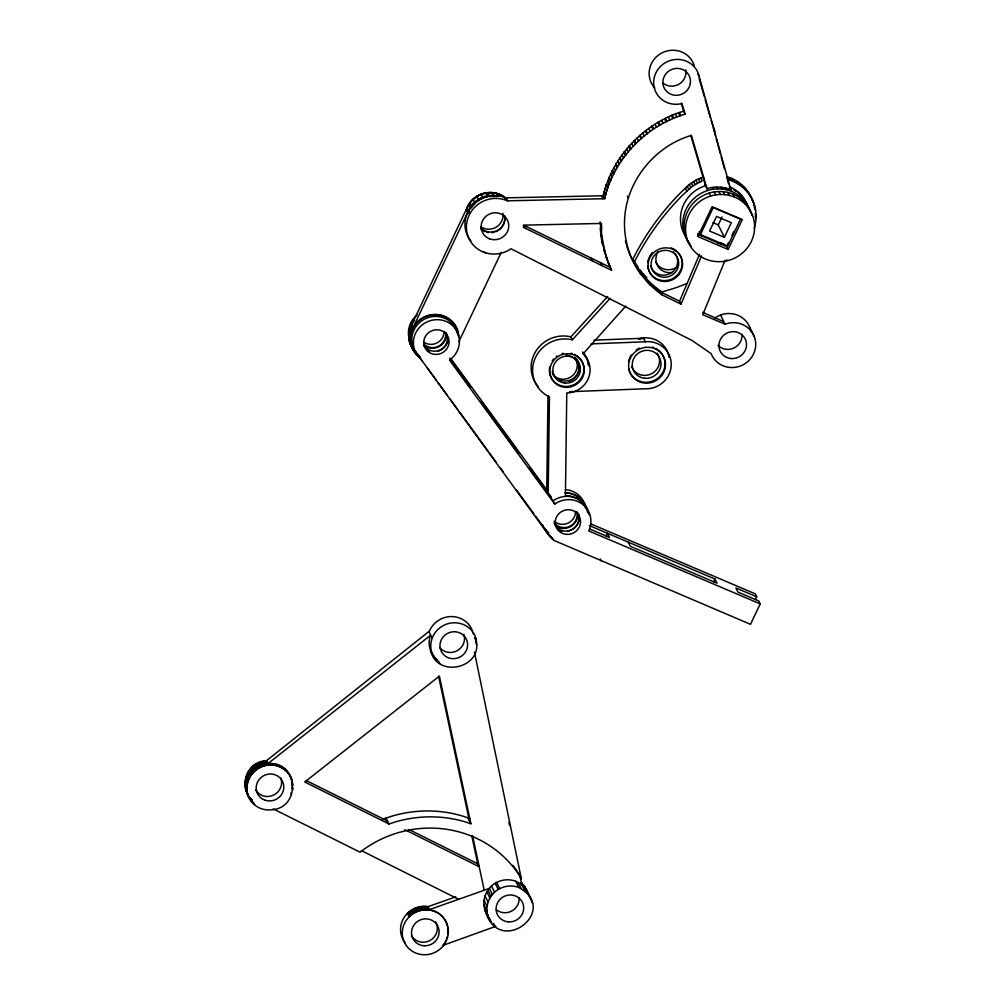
<?xml version="1.0" encoding="UTF-8"?>
<svg xmlns="http://www.w3.org/2000/svg" width="1005" height="1005" viewBox="0 0 1005 1005"><rect width="100%" height="100%" fill="white"/><g stroke="black" fill="none" stroke-linecap="round" stroke-linejoin="round"><path stroke-width="1.5" d="M416.02 352.265C406.648 344.602 406.384 328.132 414.437 320.457M420.178 357.717C410.505 351.423 407.502 337.479 413.369 327.605A24.371 23.366 -26.3 0 1 439.562 315.093A24.371 23.366 -26.3 0 1 458.619 335.519M546.695 492.865L547.976 395.543M548.177 494.259L549.459 396.937A31.532 30.225 -26.3 0 1 534.786 359.149A31.532 30.225 -26.3 0 1 572.36 339.803L610.098 298.385M754.165 228.122C761.2 207.369 747.883 182.194 726.602 176.666M487.877 915.392C479.372 904.374 485.264 886.95 497.864 881.862A23.203 22.248 -26.3 0 1 515.49 881.159L521.884 884.764L519.836 875.556A110.236 105.688 -26.3 0 0 512.776 865.305M489.334 919.173C483.229 907.93 489.309 892.905 500.93 888.068A23.203 22.248 -26.3 0 1 518.555 887.365C561.318 910.316 498.354 958.469 485.088 910.304M475.139 637.673C486.232 666.931 437.125 680.486 430.354 649.82A23.203 22.248 -26.3 0 1 430.391 635.399L267.946 763.649C298.297 760.509 301.601 808.497 271.048 809.842C240.899 812.392 234.617 762.406 266.727 760.672L268.913 765.106C279.277 764.051 289.905 771.099 292.329 781.35M249.152 797.694C241.816 783.712 253.524 765.647 268.913 765.106M604.633 198.701L603.176 195.749C612.434 155.926 644.532 122.711 683.639 111.191L685.096 114.143C646.001 125.663 613.892 158.878 604.633 198.701L507.425 200.812A28.781 27.6 -26.3 0 0 466.471 229.165A28.781 27.6 -26.3 0 0 510.955 248.763L692.131 340.519L711.138 353.634A23.203 22.248 -26.3 0 0 739.316 366.385L740.735 365.87A23.203 22.248 -26.3 0 0 754.541 337.278A23.203 22.248 -26.3 0 0 726.125 323.836L725.082 324.213L702.734 314.716L725.057 260.37M681.101 103.716A23.203 22.248 -26.3 0 1 669.217 103.314L667.81 102.837A23.203 22.248 -26.3 0 1 655.386 91.078L654.858 89.721A23.203 22.248 -26.3 0 1 655.423 73.918L656.051 72.561A23.203 22.248 -26.3 0 1 679.732 59.521A23.203 22.248 -26.3 0 1 699.266 76.795L730.773 189.644C723.248 186.591 714.756 186.289 706.992 188.664L691.365 135.374C652.685 146.818 623.54 184.719 624.52 225.246A92.824 89.005 -26.3 0 0 628.037 248.298L629.871 253.825A92.824 89.005 -26.3 0 0 640.851 274.315L648.326 283.272L656.956 291.123L662.157 294.942L681.038 304.138L701.565 255.873M268.674 765.132L266.488 760.697L429.462 631.052A23.203 22.248 -26.3 0 1 455.265 616.869L456.722 617.158A23.203 22.248 -26.3 0 1 472.526 631.14M433.105 655.75L431.962 653.074A23.203 22.248 -26.3 0 1 431.999 638.652L432.527 637.258A23.203 22.248 -26.3 0 1 458.33 623.075L459.788 623.364A23.203 22.248 -26.3 0 1 476.37 640.147L475.164 637.811M409.889 328.648L466.86 208.186C472.476 192.922 494.121 187.206 506.131 198.538M681.038 304.138L679.568 301.186L699.505 254.34M411.862 330.13L468.317 211.151C472.79 199.694 486.307 192.922 498.153 196.327L496.696 193.375M458.908 341.6L501.244 252.356M700.435 234.567L713.236 207.595L740.484 219.165L727.695 246.137L700.435 234.567L699.078 231.803M724.391 237.331L709.593 231.049L716.54 216.402L731.339 222.683L724.391 237.331L718.261 224.919L722.042 216.929M728.123 249.454L697.91 236.615L712.093 206.716L742.306 219.555L728.123 249.454L726.665 246.501L728.6 242.419M731.828 235.622L733.763 231.552M606.128 536.017L607.435 533.278L715.032 579.068L717.08 583.214L630.311 546.28L628.263 542.147M713.738 581.807L715.032 579.068M755.421 599.52L756.715 596.782L755.258 593.829L590.965 523.944M756.715 596.782L735.886 587.938L737.934 592.071L758.762 600.94L760.22 603.892L750.509 624.331L554.22 540.539L548.994 535.477L415.894 352.265A23.203 22.248 -26.3 0 1 424.236 319.263A23.203 22.248 -26.3 0 1 456.458 330.545M411.761 324.351L413.306 321.399M443.017 946.044L443.255 944.826A23.203 22.248 -26.3 0 0 444.135 943.607M536.105 383.81A31.532 30.225 -26.3 0 1 537.26 349.15A31.532 30.225 -26.3 0 1 570.903 336.851L607.673 296.488M625.801 306.073L583.051 353.886A23.203 22.248 -26.3 0 1 588.49 378.056A23.203 22.248 -26.3 0 1 567.473 392.955L566.77 392.968L565.426 495.716L566.292 495.704A23.203 22.248 -26.3 0 1 584.897 506.005M687.382 283.272A167.056 160.172 -26.3 0 1 661.805 291.852A92.824 89.005 -26.3 0 1 634.381 261.991L632.911 259.039A256.237 245.685 -26.3 0 1 681.742 191.616L689.242 184.568L695.875 180.171L703.211 177.094L704.191 179.066M634.381 261.991A256.237 245.685 -26.3 0 1 683.199 194.568L692.809 185.912L702.168 180.913L700.699 177.96M405.266 942.992A23.203 22.248 -26.3 0 1 407.314 913.407C412.64 908.018 420.605 905.392 428.092 906.636L455.73 896.862M409.06 916.949C415.769 910.09 426.773 907.854 435.529 911.887A23.203 22.248 -26.3 0 1 443.544 945.416L442.589 946.584A23.203 22.248 -26.3 0 1 409.538 949.172A23.203 22.248 -26.3 0 1 409.06 916.949L407.314 913.407M723.236 321.399L702.671 312.354M447.602 926.66A23.203 22.248 -26.3 0 0 435.24 911.296L429.55 909.588L489.41 888.395L492.475 894.601M442.728 945.454L495.88 926.296M386.397 821.399L387.503 821.035L306.11 780.458M388.973 824L395.43 821.889A121.831 116.819 -26.3 0 1 465.566 821.977L470.868 823.773L439.386 676.114L304.754 782.003L388.973 824L386.046 818.083M750.722 212.796A34.811 33.379 -26.3 0 0 732.72 191.855C724.932 188.425 716 187.935 707.872 190.435L705.535 185.711L704.015 186.201A34.811 33.379 -26.3 0 0 686.214 237.268M707.872 190.435L706.352 190.937A34.811 33.379 -26.3 0 0 689.857 243.75M750.597 211.326A34.811 33.379 -26.3 0 0 734.039 194.518C725.761 190.85 716.188 190.573 707.671 193.588A34.811 33.379 -26.3 0 0 691.176 246.413M710.648 196.05L709.128 196.54A34.811 33.379 -26.3 0 0 685.598 227.984A34.811 33.379 -26.3 0 0 706.779 259.554C715.271 262.669 724.894 262.343 733.21 258.788A34.811 33.379 -26.3 0 0 754.617 228.185A34.811 33.379 -26.3 0 0 735.497 197.47C727.708 194.04 718.776 193.538 710.648 196.05L709.178 193.098M681.101 103.716L681.943 103.49L685.096 114.143M641.881 338.258L643.439 337.944A23.002 22.06 -26.3 0 1 648.175 337.919A24.371 23.366 -26.3 0 1 669.116 357.378M593.917 340.155L643.577 338.245L642.019 338.547A24.258 23.266 -26.3 0 0 638.941 339.263M591.015 343.886L645.336 341.788A23.002 22.06 -26.3 0 1 650.072 341.75A24.371 23.366 -26.3 0 1 671.24 364.287A24.371 23.366 -26.3 0 1 650.361 388.445A23.002 22.06 -26.3 0 1 645.637 388.772L569.596 391.711M470.943 241.087A28.781 27.6 -26.3 0 1 471.307 206.502A28.781 27.6 -26.3 0 1 505.967 197.859L603.176 195.749M752.732 200.548C748.16 190.347 738.813 182.571 728.06 179.619L727.092 177.659M470.039 818.56L462.639 816.073A121.831 116.819 -26.3 0 0 392.515 815.985L384.94 818.447A121.831 116.819 -26.3 0 0 382.453 819.377M483.242 251.79L485.93 252.933M712.872 222.633L718.261 224.919M697.885 234.278L726.665 246.501M589.382 525.602L607.435 533.278L609.47 537.411L590.048 529.145M760.22 603.892L588.729 530.929A23.203 22.248 -26.3 0 0 582.749 504.435A23.203 22.248 -26.3 0 0 554.747 504.07L449.549 360.091A23.203 22.248 -26.3 0 0 455.303 328.685A23.203 22.248 -26.3 0 0 423.268 324.113A23.203 22.248 -26.3 0 0 417.502 355.519M611.254 269.378L610.274 267.405L524.334 225.522L525.803 228.474M626.58 245.346A92.824 89.005 -26.3 0 0 639.394 271.363L646.868 280.307L655.486 288.171L660.687 291.978L679.568 301.186M409.085 829.577L477.752 863.81L479.209 866.762L404.94 829.728M273.222 808.899L360.079 852.19A110.236 105.688 -26.3 0 1 398.395 832.63L405.367 830.834A110.236 105.688 -26.3 0 1 468.531 834.967L475.038 837.642A110.236 105.688 -26.3 0 1 521.293 878.521L474.423 652.019M361.398 850.619L458.644 899.312M420.09 356.762L415.894 352.265M251.451 801.387L249.265 796.952L252.293 800.131M582.9 352.529L587.083 358.86L588.767 365.933M531.105 898.998L524.422 886.046L521.532 882.767L526.055 891.925M431.497 652.496L436.434 660.511M545.828 529.761L548.29 533.379M451.044 358.886L547.022 490.239M449.725 358.044L468.167 383.282L470.202 387.415L449.926 359.664M551.243 496.973L529.685 467.476L531.733 471.609L553.29 501.118M416.937 353.71L422.489 361.31M427.112 367.642L436.358 380.305M438.205 382.83L447.451 395.493M450.227 399.286L457.589 409.362M459.235 411.61L487.865 450.818M489.674 453.293L495.993 461.948M500.49 468.104L503.229 471.848M516.369 489.837L533.831 513.718M535.678 516.231L544.873 528.806M248.411 795.772L246.954 793.259M697.872 74.069L699.292 76.945M750.145 195.309L753.712 202.897M748.863 193.111L750.32 196.063M747.431 191L748.888 193.952M754.516 205.322L752.255 199.945M745.861 188.99L747.318 191.942M753.7 204.832L755.17 207.784M744.152 187.081L745.61 190.033M754.177 207.344L755.634 210.296M742.318 185.297L743.775 188.262M711.226 120.701L714.844 131.19M740.358 183.639L741.816 186.591M755.107 213.437L756.074 215.409M755.069 216L756.036 217.972M738.286 182.119L739.743 185.071M736.112 180.724L737.582 183.676M733.851 179.48L735.321 182.433M731.502 178.388L732.972 181.34M729.09 177.445L730.547 180.41M731.653 191.415L729.316 186.679L730.384 187.131A34.811 33.379 -26.3 0 1 748.386 208.073M732.972 194.066L734.429 197.03M725.522 187.948L726.401 189.719M727.708 192.37L729.165 195.334M721.088 187.219L721.967 188.99M723.286 191.641L724.743 194.593M716.59 187.056L717.457 188.827M718.776 191.49L720.233 194.442M679.242 112.485L680.699 115.437M678.815 112.661L680.272 115.613M678.538 112.736L680.008 115.688M712.08 187.47L712.96 189.242M714.266 191.905L715.723 194.857M675.36 113.992L676.817 116.944M672.169 115.236L673.626 118.188M671.83 115.387L673.287 118.339M671.491 115.525L672.948 118.477M704.995 183.865L706.452 186.83M668.388 116.982L669.845 119.934M698.249 178.99L699.719 181.943M665.272 118.414L666.73 121.379M695.875 180.171L697.332 183.124M664.946 118.59L666.403 121.555M664.606 118.753L666.076 121.706M693.563 181.49L695.033 184.443M661.604 120.399L663.074 123.351M691.352 182.96L692.809 185.912M658.589 122.032L660.059 124.984M658.275 122.233L659.745 125.185M689.242 184.568L690.699 187.52M657.961 122.409L659.418 125.361M687.232 186.289L688.689 189.242M655.059 124.243L656.516 127.195M685.335 188.149L686.804 191.101M652.157 126.052L653.614 129.004M651.856 126.266L653.313 129.218M651.542 126.467L652.999 129.419M749.768 327.429L754.29 336.6M648.778 128.477L650.235 131.429M645.989 130.462L647.446 133.426M645.7 130.7L647.17 133.652M645.398 130.914L646.868 133.879M642.773 133.1L644.23 136.052M640.122 135.26L641.579 138.213M639.846 135.512L641.303 138.464M639.569 135.738L641.027 138.703M637.07 138.074L638.539 141.039M634.57 140.399L636.027 143.351M634.318 140.662L635.776 143.627M720.56 315.055L725.082 324.213M634.042 140.914L635.512 143.878M631.718 143.401L633.175 146.353M629.369 145.876L630.826 148.828M629.13 146.152L630.587 149.117M628.879 146.429L630.336 149.381M626.705 149.054L628.175 152.006M624.532 151.655L625.989 154.607M624.306 151.956L625.776 154.908M624.08 152.232L625.537 155.197M622.082 154.984L623.552 157.936M620.085 157.722L621.542 160.674M619.884 158.036L621.341 160.988M619.67 158.325L621.128 161.29M617.861 161.189L619.319 164.154M616.04 164.054L617.497 167.006M615.864 164.368L617.321 167.32M615.663 164.682L617.12 167.634M614.055 167.647L615.512 170.599M627.396 196.189L628.364 198.161M612.422 170.599L613.879 173.564M612.259 170.938L613.728 173.89M612.095 171.252L613.553 174.204M610.676 174.317L612.133 177.269M609.244 177.357L610.701 180.31M609.105 177.697L610.563 180.649M608.955 178.023L610.412 180.988M607.749 181.164L609.206 184.116M660.687 291.978L662.157 294.942M660.197 291.664L661.654 294.616M606.518 184.292L607.975 187.244M606.404 184.631L607.862 187.596M606.279 184.97L607.736 187.935M605.274 188.174L606.731 191.126M604.256 191.365L605.714 194.317M604.168 191.716L605.626 194.669M604.068 192.068L605.525 195.02M648.589 281.99L650.047 284.943M603.276 195.309L604.734 198.261M639.394 271.363L640.851 274.315M601.505 195.787L602.962 198.739M600.073 221.954C602.096 238.147 604.231 255.283 611.731 270.37L523.417 227.318L523.505 225.145L601.493 223.437L601.668 230.773M600.199 227.821L600.864 235.107L602.322 238.059M600.864 235.107L602.02 242.318L603.477 245.283M602.02 242.318L605.111 252.393M603.653 249.428L607.234 259.365M605.764 256.413L609.809 266.174M643.439 337.944L645.336 341.788M600.626 262.707L602.096 265.659M590.99 258.009L592.448 260.961M506.143 197.947L507.6 200.899M570.903 336.851L572.36 339.803M499.636 194.392L500.616 196.364M492.061 192.558L493.518 195.51M487.325 192.646L488.782 195.611M485.754 192.885L487.211 195.837M481.156 194.166L482.614 197.118M476.873 196.289L478.342 199.241M473.079 199.178L474.536 202.131M469.913 202.709L471.37 205.661M469.008 204.002L470.466 206.967M466.86 208.186L468.317 211.151M600.224 558.906L601.191 560.878M554.747 504.07L553.139 500.817A23.203 22.248 -26.3 0 1 589.056 514.723M551.971 537.512L553.039 539.672M550.853 536.557L551.921 538.73M549.798 535.539L550.866 537.713M548.818 534.459L549.886 536.62M547.386 532.223L548.994 535.477M546.469 531.042L548.177 534.271M411.61 324.05L413.369 327.605M410.882 325.444L412.691 329.012M410.266 326.889L412.012 330.431M409.739 328.359L411.485 331.901M409.311 329.854L411.058 333.396M408.985 331.374L410.731 334.916M408.746 332.906L410.505 336.449M408.633 334.451L410.379 337.994M408.608 335.984L410.354 339.527M416.799 353.421L418.394 356.662M408.683 337.529L410.442 341.072M408.872 339.049L410.63 342.592M414.914 351.197L416.66 354.74M409.161 340.557L410.919 344.099M413.884 350.054L415.63 353.597M412.942 348.848L414.688 352.391M409.55 342.039L411.296 345.582M412.075 347.592L413.834 351.134M410.04 343.484L413.055 349.815M474.775 637.874L476.609 641.592M475.579 642.032L476.797 644.506M429.148 631.982L432.213 638.188M438.645 661.252L439.713 663.426M438.557 662.521L435.856 658.313L437.451 661.554M436.057 659.054L437.125 661.215M433.871 656.165L435.479 659.406M432.992 654.996L434.6 658.25M430.567 650.361L433.808 657.019M520.062 875.971L521.52 878.923M524.422 886.046L528.944 895.204M532.449 903.156L526.582 889.84M520.904 882.792L524.949 890.97M518.191 882.352L521.256 888.558M515.791 881.285L518.856 887.49M467.953 817.856L470.868 823.773M496.633 882.453L499.699 888.659M495.176 883.269L498.241 889.475M491.52 885.983L494.586 892.176M487.877 890.141L490.943 896.347M486.809 891.812L489.875 898.018M484.975 895.895L488.041 902.101M483.983 900.216L487.061 906.422M493.631 923.419L494.862 925.894M483.87 904.613L486.948 910.819M489.297 917.854L491.747 922.816M484.649 908.922L487.714 915.128M428.092 906.636L429.839 910.178M426.61 906.447L428.356 909.99M425.102 906.347L426.861 909.889M423.608 906.347L425.354 909.889M422.1 906.435L423.846 909.977M420.819 906.598L422.565 910.141M420.593 906.623L422.351 910.166M419.11 906.912L420.856 910.455M417.64 907.289L419.399 910.832M416.196 907.754L417.954 911.309M414.789 908.319L416.535 911.862M413.419 908.972L415.166 912.515M412.088 909.701L413.834 913.244M410.806 910.517L412.553 914.06M409.575 911.409L411.334 914.952M408.407 912.377L410.166 915.919M289.402 774.491L291.412 778.586M288.636 773.26L289.365 774.729M291.186 778.473L291.915 779.955M287.782 772.079L288.51 773.548M286.852 770.948L287.581 772.43M292.643 782.769L291.915 781.3L292.267 785.47M285.835 769.893L286.563 771.375M292.128 782.744L292.857 784.214M284.754 768.913L285.483 770.383M292.254 784.202L292.983 785.684M283.611 767.996L284.34 769.466M282.405 767.154L283.134 768.637M292.92 788.611L292.191 787.141L292.744 790.081M281.136 766.4L281.865 767.87M279.83 765.722L280.558 767.204M278.46 765.144L279.189 766.614M277.066 764.642L277.795 766.124M290.91 792.895L291.563 794.578M275.634 764.24L276.362 765.71M274.177 763.926L274.905 765.395M272.694 763.7L273.423 765.182M271.199 763.586L271.928 765.056M269.692 763.549L270.42 765.031M265.22 760.835L267.405 765.27M263.725 761.099L265.923 765.521M262.255 761.451L264.441 765.885M260.81 761.891L262.996 766.325M259.391 762.431L261.576 766.865M258.009 763.059L260.195 767.493M256.664 763.775L258.85 768.197M255.371 764.566L257.556 768.988M254.127 765.433L256.313 769.868M252.946 766.388L255.132 770.81M251.828 767.405L254.014 771.84M250.773 768.486L252.959 772.92M249.793 769.642L251.991 774.064M248.901 770.848L251.087 775.27M248.072 772.104L250.27 776.538M247.343 773.41L249.529 777.832M246.69 774.755L248.888 779.189M246.137 776.136L248.323 780.571M245.672 777.543L247.858 781.978M245.308 778.976L247.494 783.41M245.032 780.433L247.217 784.867M244.856 781.903L247.042 786.325M244.78 783.36L246.966 787.794M244.793 784.83L246.991 789.264M253.386 802.342L254.479 804.553M244.919 786.287L247.104 790.721M251.212 799.138L253.398 803.573M245.132 787.732L247.318 792.166M250.195 798.083L252.393 802.505M245.446 789.164L247.632 793.598M245.861 790.558L250.597 800.206M608.352 263.222L610.274 267.405M681.277 103.213L683.639 111.191M690.787 135.411L705.535 185.711M699.128 78.503L704.317 96.593M705.171 99.608L710.359 117.686M713.387 128.238L715.434 135.738M716.251 138.74L720.346 153.752M721.163 156.755L724.429 168.765M727.281 179.229L728.512 183.701M438.569 676.202L469.41 820.809M472.564 835.62L484.222 890.267M471.734 835.632L477.752 863.81M508.919 822.291L509.548 825.356M447.841 928.105A23.203 22.248 -26.3 0 1 447.828 933.959M447.238 936.848A23.203 22.248 -26.3 0 1 446.798 938.268M446.27 939.662A23.203 22.248 -26.3 0 1 444.926 942.338M472.966 632.522A23.203 22.248 -26.3 0 1 473.305 633.941M463.808 634.281A13.919 13.354 -26.3 0 1 464.059 635.122L464.272 635.964A13.919 13.354 -26.3 0 1 447.099 652.107L446.233 651.881A13.919 13.354 -26.3 0 1 439.725 647.522M280.609 777.594A13.919 13.354 -26.3 0 1 273.775 794.98A13.919 13.354 -26.3 0 1 255.76 790.043M435.642 921.874A13.919 13.354 -26.3 0 1 430.228 940.341A13.919 13.354 -26.3 0 1 411.46 935.668M519.158 897.98A13.919 13.354 -26.3 0 1 496.244 909.663M751.388 213.374A34.811 33.379 -26.3 0 1 752.042 215.459M675.134 253.562A13.919 13.354 -26.3 0 1 674.506 269.956L673.915 270.634A13.919 13.354 -26.3 0 1 650.637 265.998M673.363 251.627A13.919 13.354 -26.3 0 1 674.003 252.23M646.831 277.682A92.824 89.005 -26.3 0 1 642.873 273.373M641.931 272.267A92.824 89.005 -26.3 0 1 640.11 269.981M638.363 267.644A92.824 89.005 -26.3 0 1 632.911 259.039M726.816 259.981A167.056 160.172 -26.3 0 1 723.613 262.443M729.718 187.395A33.655 32.273 -26.3 0 1 731.665 188.274M735.371 190.422A33.655 32.273 -26.3 0 1 744.228 199.442M733.851 189.882A33.655 32.273 -26.3 0 1 735.66 191.013M740.559 195.083A33.655 32.273 -26.3 0 1 741.992 196.641M743.311 198.299A33.655 32.273 -26.3 0 1 746.564 203.726M721.791 243.11A21.469 20.577 -26.3 0 1 717.62 243.486M701.892 236.351A21.469 20.577 -26.3 0 1 699.593 233.034M677.558 251.928A17.412 16.696 -26.3 0 1 678.187 274.089L677.445 274.93A17.412 16.696 -26.3 0 1 659.267 279.88A17.412 16.696 -26.3 0 1 647.697 265.923M647.723 262.619A17.412 16.696 -26.3 0 1 648.388 259.365M648.765 258.31A17.412 16.696 -26.3 0 1 649.192 257.28M649.707 256.275A17.412 16.696 -26.3 0 1 650.273 255.308M650.901 254.378A17.412 16.696 -26.3 0 1 652.346 252.632M671.051 247.871A17.412 16.696 -26.3 0 1 672.094 248.26M673.111 248.712A17.412 16.696 -26.3 0 1 674.079 249.24M675.021 249.83A17.412 16.696 -26.3 0 1 676.754 251.175M626.178 243.939A92.824 89.005 -26.3 0 1 625.449 241.125M700.158 235.371A23.203 22.248 -26.3 0 1 697.985 233.411M723.726 243.813A23.203 22.248 -26.3 0 1 720.773 244.542M698.437 235.911A23.203 22.248 -26.3 0 1 697.621 234.705M504.724 215.635A13.919 13.354 -26.3 0 1 480.679 227.67M472.124 206.955A22.977 22.035 -26.3 0 1 483.694 197.822M485.126 197.344A22.977 22.035 -26.3 0 1 486.571 196.955M489.523 196.465A22.977 22.035 -26.3 0 1 493.995 196.44M694.405 66.204A23.203 22.248 -26.3 0 0 674.468 50.288A23.203 22.248 -26.3 0 0 651.529 63.378L650.901 64.735A23.203 22.248 -26.3 0 0 650.336 80.551L650.851 81.895A23.203 22.248 -26.3 0 0 654.808 87.988M685.749 69.848A13.919 13.354 -26.3 0 1 662.86 82.938M750.923 331.65A23.203 22.248 -26.3 0 0 721.59 314.678L720.17 315.193A23.203 22.248 -26.3 0 0 714.856 318.108M741.954 334.364A13.919 13.354 -26.3 0 1 717.985 345.356M582.649 351.951A23.203 22.248 -26.3 0 1 588.101 362.089M588.377 363.521A23.203 22.248 -26.3 0 1 588.553 364.978M585.626 507.261A23.203 22.248 -26.3 0 1 586.82 509.912M587.272 511.294A23.203 22.248 -26.3 0 1 587.636 512.713M550.212 535.715A23.203 22.248 -26.3 0 1 543.994 527.726M585.35 506.96A23.203 22.248 -26.3 0 1 585.815 508.342M548.743 532.763A23.203 22.248 -26.3 0 1 544.723 528.555M543.177 526.08A23.203 22.248 -26.3 0 1 542.537 524.773M564.835 492.752A23.203 22.248 -26.3 0 1 584.81 505.616M538.366 386.737A31.532 30.225 -26.3 0 1 536.632 384.563M677.822 266.363A14.51 13.907 -26.3 0 1 655.649 261.815M672.471 272.468A14.51 13.907 -26.3 0 1 658.137 251.552M578.93 514.46A13.957 13.392 -26.3 0 1 567.611 531.155M562.21 531.13A13.957 13.392 -26.3 0 1 560.489 530.665M558.843 529.987A13.957 13.392 -26.3 0 1 558.051 529.572M577.749 513.228A13.957 13.392 -26.3 0 1 555.124 525.628M576.016 358.396A13.919 13.354 -26.3 0 1 572.096 379.262A13.919 13.354 -26.3 0 1 552.26 371.486M574.734 357.19A13.919 13.354 -26.3 0 1 575.4 357.767M578.867 357.391A17.412 16.696 -26.3 0 1 571.606 385.606A17.412 16.696 -26.3 0 1 549.697 366.9M552.285 360.745A17.412 16.696 -26.3 0 1 553.667 358.961M556.142 356.637A17.412 16.696 -26.3 0 1 557.059 355.958M562.197 353.546A17.412 16.696 -26.3 0 1 563.29 353.257M571.129 353.27A17.412 16.696 -26.3 0 1 572.209 353.559M574.295 354.338A17.412 16.696 -26.3 0 1 575.3 354.828M576.254 355.368A17.412 16.696 -26.3 0 1 578.038 356.662M575.124 358.169A13.919 13.354 -26.3 0 1 553.403 375.305M552.813 374.664A13.919 13.354 -26.3 0 1 552.26 373.986M663.099 355.757A18.567 17.801 -26.3 0 1 652.66 381.096A18.567 17.801 -26.3 0 1 628.577 368.534M628.54 361.524A18.567 17.801 -26.3 0 1 629.143 359.237M629.557 358.119A18.567 17.801 -26.3 0 1 630.047 357.039M630.612 355.984A18.567 17.801 -26.3 0 1 631.241 354.953M636.291 349.815A18.567 17.801 -26.3 0 1 637.321 349.15M638.376 348.559A18.567 17.801 -26.3 0 1 639.469 348.032M652.433 347.114A18.567 17.801 -26.3 0 1 653.564 347.479M655.737 348.434A18.567 17.801 -26.3 0 1 657.747 349.665M658.69 350.368A18.567 17.801 -26.3 0 1 662.521 354.74M638.765 338.873A24.371 23.366 -26.3 0 1 641.856 338.157M570.539 356.222A13.919 13.354 -26.3 0 1 573.013 379.325M572.272 379.84A13.919 13.354 -26.3 0 1 571.481 380.305M570.677 380.732A13.919 13.354 -26.3 0 1 568.993 381.41M566.179 355.255A13.919 13.354 -26.3 0 1 569.697 355.908M657.082 353.132A14.51 13.907 -26.3 0 1 652.835 372.993A14.51 13.907 -26.3 0 1 632.748 368.873M632.296 368.081A14.51 13.907 -26.3 0 1 631.567 366.41M448.092 339.476A13.919 13.354 -26.3 0 1 447.966 340.356M447.778 341.223A13.919 13.354 -26.3 0 1 447.225 342.919M446.873 343.735A13.919 13.354 -26.3 0 1 445.994 345.305M444.926 346.763A13.919 13.354 -26.3 0 1 443.67 348.069M442.979 348.66A13.919 13.354 -26.3 0 1 442.263 349.212M441.497 349.715A13.919 13.354 -26.3 0 1 440.705 350.167M439.889 350.582A13.919 13.354 -26.3 0 1 438.193 351.235M429.323 351.122A13.919 13.354 -26.3 0 1 428.494 350.795M427.69 350.418A13.919 13.354 -26.3 0 1 426.911 350.004M446.371 333.296A13.919 13.354 -26.3 0 1 423.708 345.456M466.194 211.226A24.057 23.065 -26.3 0 1 466.622 209.744M467.149 208.286A24.057 23.065 -26.3 0 1 468.468 205.497M469.272 204.166A24.057 23.065 -26.3 0 1 479.812 195.058M481.257 194.442A24.057 23.065 -26.3 0 1 495.101 193.299M496.596 193.663A24.057 23.065 -26.3 0 1 505.904 198.764M413.218 327.303A24.371 23.366 -26.3 0 1 440.19 314.942A24.371 23.366 -26.3 0 1 458.556 336.75M466.056 210.924A24.057 23.065 -26.3 0 1 505.766 198.462M468.38 212.784A23.743 22.763 -26.3 0 1 468.895 211.352M470.202 208.588A23.743 22.763 -26.3 0 1 496.483 196.54M468.531 213.073A23.743 22.763 -26.3 0 1 469.046 211.64M470.353 208.877A23.743 22.763 -26.3 0 1 487.45 196.729M488.983 196.503A23.743 22.763 -26.3 0 1 493.593 196.415M504.46 215.987A13.919 13.354 -26.3 0 1 498.103 230.585M497.324 231.049A13.919 13.354 -26.3 0 1 495.666 231.803M493.932 232.343A13.919 13.354 -26.3 0 1 492.136 232.67M488.543 232.632A13.919 13.354 -26.3 0 1 486.784 232.256M485.101 231.678A13.919 13.354 -26.3 0 1 480.767 228.7M502.877 213.286A13.919 13.354 -26.3 0 1 481.018 226.854M565.614 492.814A23.203 22.248 -26.3 0 1 587.033 509.749M456.923 331.926A23.203 22.248 -26.3 0 1 457.288 333.333M577.134 512.085A12.764 12.236 -26.3 0 1 572.825 529.158A12.764 12.236 -26.3 0 1 555.438 525.527M554.685 524.12A12.764 12.236 -26.3 0 1 554.371 523.379M445.416 332.278A12.764 12.236 -26.3 0 1 423.683 343.911M565.514 489.636A23.203 22.248 -26.3 0 1 585.689 507.927M446.044 332.831A12.764 12.236 -26.3 0 1 440.605 349.627A12.764 12.236 -26.3 0 1 423.545 344.878M409.311 338.974A23.203 22.248 -26.3 0 1 417.088 314.98M575.589 511.382A12.764 12.236 -26.3 0 1 554.144 521.18M576.908 512.236A12.764 12.236 -26.3 0 1 554.144 522.65M444.097 331.411A12.764 12.236 -26.3 0 1 423.922 342.228M690.335 83.402L690.171 84.269A13.919 13.354 -26.3 0 1 670.75 94.206A13.919 13.354 -26.3 0 1 665.863 73.83L666.453 73.139A13.919 13.354 -26.3 0 1 690.335 83.402M675.536 272.028L674.933 272.707A13.919 13.354 -26.3 0 1 654.77 273.272A13.919 13.354 -26.3 0 1 656.177 253.624L656.906 253.072A13.919 13.354 -26.3 0 1 675.536 272.028M678.626 274.968L677.885 275.822A17.412 16.696 -26.3 0 1 652.672 276.526A17.412 16.696 -26.3 0 1 654.443 251.979L655.335 251.275A17.412 16.696 -26.3 0 1 677.986 252.82A17.412 16.696 -26.3 0 1 678.626 274.968M459.034 657.484L458.18 657.823A13.919 13.354 -26.3 0 1 450.165 658.313L449.298 658.087A13.919 13.354 -26.3 0 1 450.24 632.308L451.119 632.082A13.919 13.354 -26.3 0 1 459.097 632.61L459.913 632.949A13.919 13.354 -26.3 0 1 467.124 641.316L467.338 642.17A13.919 13.354 -26.3 0 1 459.034 657.484M645.75 347.366L644.544 347.529A18.567 17.801 -26.3 0 0 628.64 365.933A18.567 17.801 -26.3 0 0 644.77 383.106L645.976 383.169A18.567 17.801 -26.3 0 0 665.486 364.514A18.567 17.801 -26.3 0 0 645.75 347.366M265.408 800.319L264.566 800.03A13.919 13.354 -26.3 0 1 261.451 777.167A13.919 13.354 -26.3 0 1 283.611 784.83A13.919 13.354 -26.3 0 1 265.408 800.319M489.536 238.801L488.719 238.461A13.919 13.354 -26.3 0 1 487.136 215.397A13.919 13.354 -26.3 0 1 508.693 224.467A13.919 13.354 -26.3 0 1 489.536 238.801M516.545 449.486L481.307 401.259L483.355 405.404L518.593 453.632L516.545 449.486M424.135 945.768A13.919 13.354 -26.3 0 0 437.816 926.195A13.919 13.354 -26.3 0 0 413.972 925.002A13.919 13.354 -26.3 0 0 424.135 945.768M508.065 921.836A13.919 13.354 -26.3 0 0 522.675 902.905A13.919 13.354 -26.3 0 0 498.97 900.568A13.919 13.354 -26.3 0 0 508.065 921.836M731.175 358.534A13.919 13.354 -26.3 0 0 745.371 339.313A13.919 13.354 -26.3 0 0 721.59 337.492A13.919 13.354 -26.3 0 0 731.175 358.534M564.785 387.289A17.412 16.696 -26.3 0 0 583.038 363.622A17.412 16.696 -26.3 0 0 553.391 360.72A17.412 16.696 -26.3 0 0 564.785 387.289M564.797 383.056A13.919 13.354 -26.3 0 0 579.408 364.111A13.919 13.354 -26.3 0 0 555.69 361.8A13.919 13.354 -26.3 0 0 564.797 383.056M644.833 378.295A14.51 13.907 -26.3 0 0 659.883 358.458A14.51 13.907 -26.3 0 0 635.16 356.247A14.51 13.907 -26.3 0 0 644.833 378.295M434.977 354.401A12.764 12.236 -26.3 0 0 448.016 336.788A12.764 12.236 -26.3 0 0 426.221 335.105A12.764 12.236 -26.3 0 0 434.977 354.401M566.468 534.359A12.764 12.236 -26.3 0 0 579.496 516.746A12.764 12.236 -26.3 0 0 557.7 515.062A12.764 12.236 -26.3 0 0 566.468 534.359"/></g></svg>
